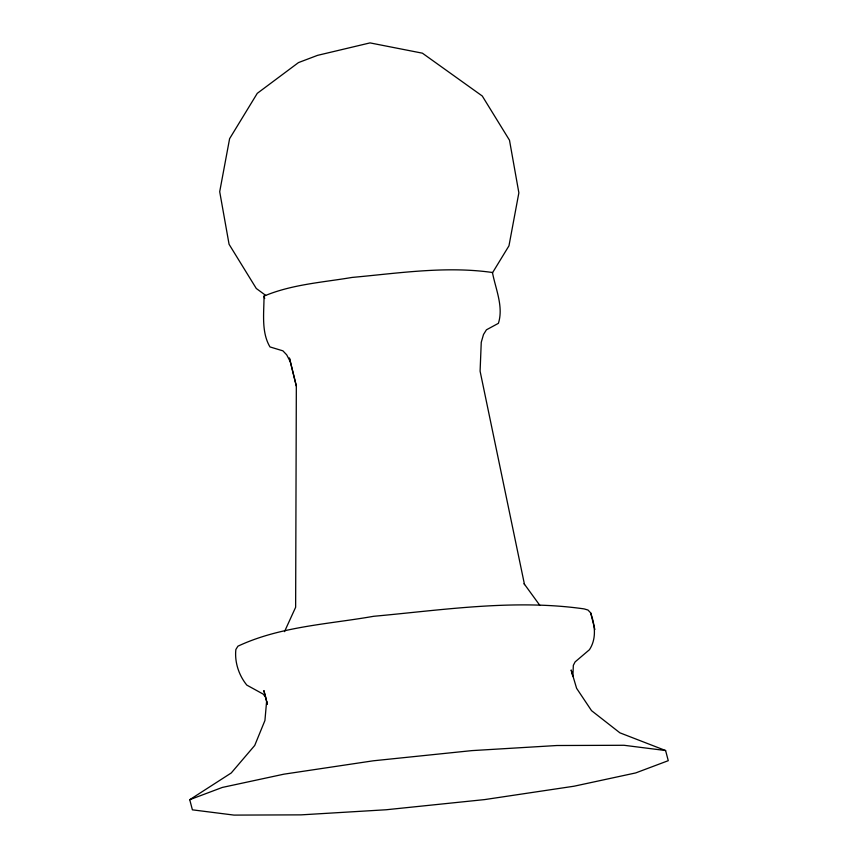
<?xml version="1.0" encoding="UTF-8"?>
<svg xmlns="http://www.w3.org/2000/svg" width="858" height="858" viewBox="0 0 858 858"><rect width="100%" height="100%" fill="white"/><g stroke="black" fill="none" stroke-linecap="round" stroke-linejoin="round"><path stroke-width="1.29" d="M524.517 584.62L480.094 371.171L481.252 342.31L483.504 334.491L486.443 329.804L498.391 323.337C503.743 306.692 495.592 289.007 492.449 272.501C445.86 265.841 398.638 273.209 352.145 277.424C322.608 282.411 291.913 284.341 264.028 296.096C264.039 312.752 261.122 331.971 269.98 346.932L282.893 350.836L286.69 354.826L290.444 362.022L296.418 386.229M265.605 697.125L263.889 690.572L266.602 701.458L264.929 720.495L254.719 745.463L231.231 772.983L189.736 799.699L192.396 809.834L233.987 815.1L301.083 814.864L386.143 809.759L484.706 799.581L574.088 786.207L635.692 772.929L668.264 760.681L665.604 750.535L619.894 732.829L591.537 710.66L576.597 688.298L571.16 669.991L572.865 676.49L573.337 665.336L575.096 661.915L589.446 649.71C596.836 638.373 594.884 624.892 590.647 612.848L587.977 610.027L584.126 608.901C514.242 598.916 443.404 609.952 373.67 616.291C328.228 624.292 280.287 626.329 237.934 646.181L235.864 649.495C234.491 662.129 238.846 675.3 246.814 685.102L263.224 694.133L265.605 697.125L267.406 704.343M284.502 631.649L295.635 607.271L296.332 386.154L289.382 357.958L290.444 362.022M492.363 273.016L508.966 245.817L518.865 192.814L509.491 140.208L482.271 96.01L422.393 53.175L370.023 42.9L317.535 55.362L298.477 62.591L257.261 93.35L229.601 138.685L219.702 191.699L229.075 244.294L256.295 288.492L265.637 295.324M189.736 799.699L222.308 787.44L283.912 774.173L373.294 760.799L471.857 750.621L556.917 745.516L624.013 745.28L665.604 750.535M524.056 583.676L539.768 605.276M594.873 629.568L590.647 612.848M264.028 296.096L264.672 298.53M266.602 701.458L267.17 703.624"/></g></svg>
